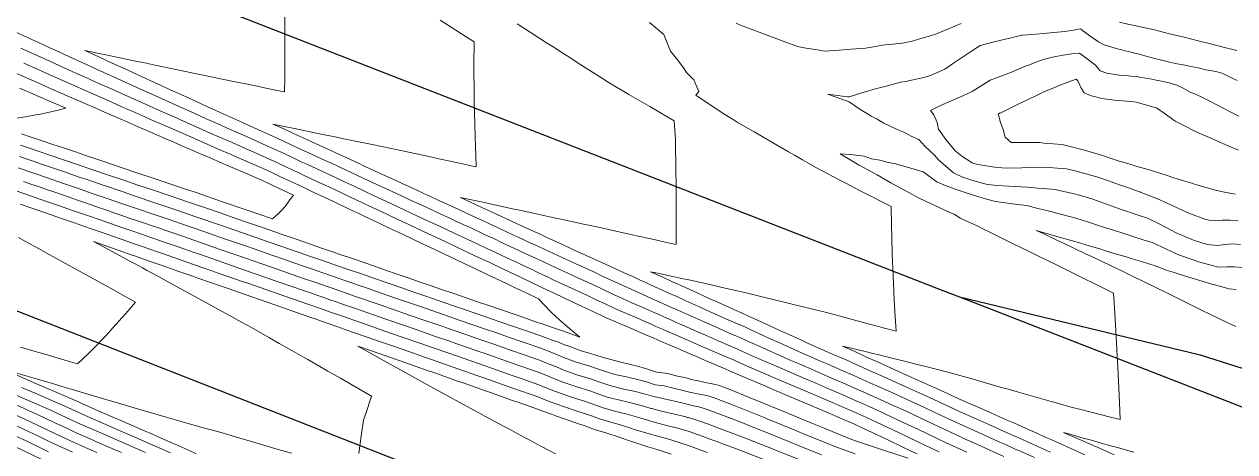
# Model space of a CAD drawing. Header units: inches. Extents: x 11351264 to 11356330, y 6702313 to 6706468.
# Drawn here: x 11354518 to 11355045, y 6705993 to 6706179 of the extents above; entities that cross this region are included whole.
import ezdxf

# ---------------------------------------------------------------- set-up
doc = ezdxf.new("R2010")
doc.units = ezdxf.units.IN
doc.header["$MEASUREMENT"] = 0
doc.layers.add('Shumate_Contours_clip1', color=7, linetype='Continuous', lineweight=0)
doc.layers.add('Shumate_Streets_clip1', color=7, linetype='Continuous')

msp = doc.modelspace()

# ---------------------------------------------------------------- linework, layer by layer
at = {"layer": 'Shumate_Contours_clip1'}
for points, elevation in [([(11354631.55, 6706186.88), (11354631.57, 6706175.53), (11354631.57, 6706165.92), (11354631.55, 6706162.92), (11354631.5, 6706155.55), (11354631.39, 6706149.42), (11354625.99, 6706150.53), (11354623.96, 6706150.95), (11354619.53, 6706151.87), (11354614.58, 6706152.89), (11354609.92, 6706153.85), (11354603.51, 6706155.18), (11354596.74, 6706156.58), (11354592.44, 6706157.47), (11354588.36, 6706158.32), (11354581.37, 6706159.77), (11354578.56, 6706160.36), (11354575.15, 6706161.07), (11354569.89, 6706162.17), (11354566.54, 6706162.87), (11354561.22, 6706163.99), (11354554.36, 6706165.42), (11354549.26, 6706166.5), (11354544.53, 6706167.49), (11354550.63, 6706164.67), (11354556.42, 6706161.98), (11354557.39, 6706161.55), (11354562.85, 6706159.03), (11354569.11, 6706156.14), (11354575.38, 6706153.26), (11354577.42, 6706152.34), (11354581.66, 6706150.38), (11354584.7, 6706149.02), (11354588.53, 6706147.26), (11354591.47, 6706145.93), (11354594.9, 6706144.35), (11354598.24, 6706142.84), (11354601.27, 6706141.45), (11354605.01, 6706139.75), (11354607.64, 6706138.55), (11354612.82, 6706136.25), (11354614.98, 6706135.26), (11354621.44, 6706132.32), (11354627.89, 6706129.38), (11354634.35, 6706126.44), (11354638.35, 6706124.57), (11354645.09, 6706121.47), (11354649.15, 6706119.6), (11354651.83, 6706118.37), (11354657.97, 6706115.53), (11354662.93, 6706113.22), (11354668.17, 6706110.77), (11354675.08, 6706107.57), (11354680.13, 6706105.24), (11354681.99, 6706104.37), (11354686.6, 6706102.24), (11354692.76, 6706099.37), (11354696.77, 6706097.52), (11354699.52, 6706096.24), (11354703.11, 6706094.58), (11354706.29, 6706093.1), (11354709.45, 6706091.64), (11354711.88, 6706090.5), (11354713.9, 6706089.56), (11354716.45, 6706088.37), (11354719.11, 6706087.13), (11354723.07, 6706085.28), (11354725.32, 6706084.24), (11354729.7, 6706082.19), (11354731.53, 6706081.34), (11354735.93, 6706079.28), (11354739.3, 6706077.69), (11354743.81, 6706075.57), (11354747.5, 6706073.84), (11354749.36, 6706072.99), (11354758.81, 6706068.62), (11354766.73, 6706064.97), (11354769.79, 6706063.56), (11354774.39, 6706061.41), (11354778.86, 6706059.31), (11354782.58, 6706057.7), (11354786.02, 6706056.2), (11354789.64, 6706054.59), (11354792.29, 6706053.39), (11354794.3, 6706052.5), (11354796.87, 6706051.36), (11354799.22, 6706050.31), (11354799.81, 6706050.05), (11354800.42, 6706049.79), (11354801.04, 6706049.52), (11354804.35, 6706048.06), (11354806.45, 6706047.14), (11354809.53, 6706045.78), (11354811.86, 6706044.76), (11354814.7, 6706043.51), (11354817.28, 6706042.38), (11354819.87, 6706041.24), (11354820.76, 6706040.85), (11354821.66, 6706040.46), (11354824.2, 6706039.38), (11354827.65, 6706037.92), (11354828.56, 6706037.53), (11354832.41, 6706035.79), (11354835.03, 6706034.59), (11354837.66, 6706033.41), (11354847.23, 6706029.29), (11354849.21, 6706028.43), (11354852.79, 6706026.87), (11354857.41, 6706024.89), (11354862.35, 6706022.76), (11354868.93, 6706019.91), (11354871.37, 6706018.86), (11354874.42, 6706017.54), (11354879.27, 6706015.43), (11354882.35, 6706014.04), (11354884.86, 6706012.92), (11354887.73, 6706011.64), (11354890.38, 6706010.43), (11354893.09, 6706009.2), (11354895.53, 6706008.09), (11354902.57, 6706004.75), (11354907.36, 6706002.5), (11354915.49, 6705998.65), (11354919.2, 6705996.92), (11354928.4, 6705992.57)], 1392), ([(11354699.14, 6706180.61), (11354706.03, 6706176.23), (11354712.12, 6706172.36), (11354713.94, 6706171.2), (11354713.81, 6706161.34), (11354713.84, 6706157.7), (11354713.9, 6706150.92), (11354714.03, 6706144.13), (11354714.1, 6706140.58), (11354714.4, 6706129.69), (11354714.65, 6706121.68), (11354714.83, 6706116.82), (11354711.98, 6706117.44), (11354710.94, 6706117.67), (11354704.21, 6706119.12), (11354698.56, 6706120.34), (11354696.14, 6706120.87), (11354691.63, 6706121.83), (11354688.07, 6706122.6), (11354680.01, 6706124.33), (11354674.48, 6706125.48), (11354668.85, 6706126.65), (11354661.43, 6706128.19), (11354657.3, 6706129.04), (11354654.01, 6706129.72), (11354645.95, 6706131.38), (11354636.44, 6706133.34), (11354630.59, 6706134.56), (11354626.28, 6706135.46), (11354631.35, 6706133.14), (11354637.48, 6706130.33), (11354637.98, 6706130.1), (11354643.61, 6706127.53), (11354649.94, 6706124.63), (11354656.26, 6706121.73), (11354658.19, 6706120.84), (11354662.58, 6706118.83), (11354664.17, 6706118.09), (11354665.85, 6706117.3), (11354669.94, 6706115.43), (11354672.75, 6706114.13), (11354676.42, 6706112.45), (11354679.65, 6706110.95), (11354682.89, 6706109.46), (11354686.55, 6706107.77), (11354689.37, 6706106.48), (11354692.1, 6706105.21), (11354694.6, 6706104.06), (11354698.87, 6706102.09), (11354700.95, 6706101.13), (11354707.31, 6706098.2), (11354713.66, 6706095.26), (11354717.37, 6706093.54), (11354724.65, 6706090.17), (11354730.87, 6706087.28), (11354734.74, 6706085.48), (11354737.1, 6706084.39), (11354741.72, 6706082.23), (11354746.58, 6706079.96), (11354756.04, 6706075.62), (11354757.88, 6706074.77), (11354766.28, 6706070.92), (11354769.18, 6706069.58), (11354776.52, 6706066.22), (11354782.57, 6706063.4), (11354787.33, 6706061.32), (11354791.5, 6706059.43), (11354794.55, 6706058.06), (11354797.92, 6706056.54), (11354803.64, 6706053.98), (11354808.88, 6706051.66), (11354814.12, 6706049.34), (11354820.29, 6706046.6), (11354824.7, 6706044.64), (11354828.15, 6706043.17), (11354830.29, 6706042.25), (11354833.02, 6706041.01), (11354835.75, 6706039.75), (11354839.58, 6706038.01), (11354842.75, 6706036.6), (11354845.5, 6706035.38), (11354851.84, 6706032.6), (11354855.4, 6706031.05), (11354858.44, 6706029.72), (11354865.02, 6706026.86), (11354869.58, 6706024.91), (11354871.58, 6706024.04), (11354874.43, 6706022.82), (11354879.28, 6706020.7), (11354884.87, 6706018.19), (11354890.95, 6706015.46), (11354896.31, 6706013.02), (11354901.7, 6706010.56), (11354914.54, 6706004.52), (11354925.45, 6705999.42), (11354927.45, 6705998.48), (11354933.01, 6705995.97), (11354939.7, 6705992.94), (11354944.5, 6705990.76)], 1390), ([(11354732.75, 6706178.99), (11354736.76, 6706176.37), (11354738.32, 6706175.38), (11354741.75, 6706173.2), (11354745.47, 6706170.83), (11354748.33, 6706169.01), (11354752.06, 6706166.64), (11354754.43, 6706165.13), (11354756.85, 6706163.56), (11354758.85, 6706162.26), (11354763.12, 6706159.52), (11354767.8, 6706156.56), (11354772.33, 6706153.73), (11354781.36, 6706148.37), (11354790.39, 6706143.05), (11354798.26, 6706138.49), (11354801.04, 6706136.87), (11354801.58, 6706128.66), (11354801.68, 6706123.2), (11354801.76, 6706120.11), (11354801.82, 6706114.67), (11354801.87, 6706109.76), (11354801.88, 6706103.65), (11354801.92, 6706096.38), (11354801.93, 6706090.47), (11354801.91, 6706083.02), (11354798.41, 6706083.81), (11354791.67, 6706085.32), (11354789.36, 6706085.82), (11354778.79, 6706088.14), (11354768.05, 6706090.5), (11354760.85, 6706092.07), (11354757.79, 6706092.74), (11354753.74, 6706093.63), (11354747.53, 6706094.98), (11354744.83, 6706095.56), (11354740.42, 6706096.51), (11354734.5, 6706097.78), (11354730.64, 6706098.61), (11354726.18, 6706099.56), (11354724.14, 6706100), (11354717.68, 6706101.38), (11354712.78, 6706102.42), (11354708.03, 6706103.42), (11354711.73, 6706101.72), (11354717.87, 6706098.89), (11354718.29, 6706098.7), (11354723.95, 6706096.09), (11354730.2, 6706093.21), (11354736.45, 6706090.33), (11354742.69, 6706087.45), (11354744.13, 6706086.77), (11354745.65, 6706086.06), (11354752.47, 6706082.96), (11354756.95, 6706080.9), (11354762.74, 6706078.26), (11354768.25, 6706075.74), (11354773, 6706073.57), (11354779.55, 6706070.57), (11354783.26, 6706068.88), (11354786.27, 6706067.48), (11354788.63, 6706066.44), (11354790.74, 6706065.48), (11354793.92, 6706064.04), (11354796.78, 6706062.74), (11354799.76, 6706061.39), (11354802.12, 6706060.32), (11354805.59, 6706058.77), (11354807.48, 6706057.91), (11354812.7, 6706055.58), (11354816.76, 6706053.77), (11354822.57, 6706051.15), (11354828.64, 6706048.43), (11354832.01, 6706046.97), (11354834.76, 6706045.7), (11354837.63, 6706044.37), (11354842.57, 6706042.15), (11354847.85, 6706039.79), (11354851.65, 6706038.05), (11354856.53, 6706035.86), (11354861.09, 6706033.87), (11354864.74, 6706032.29), (11354867.66, 6706031.03), (11354869.59, 6706030.19), (11354874.45, 6706028.1), (11354879.3, 6706025.97), (11354884.89, 6706023.46), (11354888.8, 6706021.7), (11354894.18, 6706019.28), (11354897.6, 6706017.73), (11354899.54, 6706016.85), (11354902.74, 6706015.39), (11354904.89, 6706014.41), (11354907.88, 6706013.04), (11354913.59, 6706010.36), (11354919.79, 6706007.49), (11354926.49, 6706004.36), (11354929.43, 6706003.05), (11354933.48, 6706001.22), (11354936.13, 6706000.04), (11354940.48, 6705998.08), (11354942.84, 6705997.03), (11354945.01, 6705996.06), (11354949.53, 6705994), (11354951.42, 6705993.16), (11354957.83, 6705990.25)], 1388), ([(11354790.29, 6706179.69), (11354796.58, 6706174.36), (11354799.45, 6706167.17), (11354802.61, 6706163.24), (11354805.11, 6706159.94), (11354806.41, 6706157.94), (11354809.56, 6706154.68), (11354811.79, 6706149.64), (11354810.45, 6706147.96), (11354814.52, 6706145.26), (11354817.79, 6706143.09), (11354822.43, 6706140.08), (11354825.29, 6706138.24), (11354827.1, 6706137.07), (11354828.94, 6706136.01), (11354835.82, 6706131.98), (11354844.61, 6706126.97), (11354850.81, 6706123.34), (11354853.41, 6706121.86), (11354856.96, 6706119.8), (11354858.88, 6706118.68), (11354863.71, 6706115.95), (11354866.26, 6706114.61), (11354872.61, 6706111.26), (11354875.75, 6706109.65), (11354881.65, 6706106.58), (11354888.9, 6706102.89), (11354890.8, 6706101.91), (11354895.42, 6706099.58), (11354895.58, 6706091.56), (11354895.76, 6706086.09), (11354895.99, 6706078.91), (11354896.25, 6706072.54), (11354896.5, 6706066.35), (11354896.86, 6706058.94), (11354897.1, 6706053.9), (11354897.6, 6706045.29), (11354891.97, 6706046.82), (11354890.01, 6706047.34), (11354883.92, 6706048.99), (11354879.09, 6706050.27), (11354875.9, 6706051.12), (11354867.9, 6706053.22), (11354862.04, 6706054.66), (11354856.06, 6706056.13), (11354852.92, 6706056.88), (11354848.86, 6706057.91), (11354840.55, 6706059.97), (11354831.82, 6706062.13), (11354829.83, 6706062.58), (11354826.58, 6706063.32), (11354823.2, 6706064.07), (11354816.54, 6706065.56), (11354814.57, 6706065.99), (11354808.07, 6706067.43), (11354803.57, 6706068.41), (11354801.03, 6706068.96), (11354799.08, 6706069.39), (11354794.58, 6706070.36), (11354790.77, 6706071.19), (11354795.75, 6706068.92), (11354800.63, 6706066.69), (11354805.96, 6706064.26), (11354811.3, 6706061.84), (11354813.2, 6706060.98), (11354816.58, 6706059.44), (11354819.02, 6706058.34), (11354821.91, 6706057.03), (11354824.84, 6706055.7), (11354827.24, 6706054.61), (11354830.66, 6706053.07), (11354832.57, 6706052.2), (11354833.73, 6706051.7), (11354835.66, 6706050.81), (11354842.43, 6706047.73), (11354847.68, 6706045.36), (11354852.94, 6706042.98), (11354855.55, 6706041.79), (11354858.55, 6706040.4), (11354862.68, 6706038.53), (11354867.65, 6706036.34), (11354870.3, 6706035.19), (11354874.46, 6706033.39), (11354876.9, 6706032.32), (11354879.31, 6706031.25), (11354881.28, 6706030.37), (11354886.65, 6706027.95), (11354892.03, 6706025.53), (11354897.4, 6706023.11), (11354903.79, 6706020.22), (11354908.94, 6706017.87), (11354914.08, 6706015.53), (11354925.54, 6706010.22), (11354932.78, 6706007), (11354939.26, 6706004.12), (11354945.97, 6706001.12), (11354952.68, 6705998.12), (11354958.37, 6705995.57), (11354964.81, 6705992.68)], 1386), ([(11354828.04, 6706179.33), (11354829.95, 6706178.48), (11354836.91, 6706175.84), (11354839.22, 6706175), (11354845.79, 6706172.51), (11354848.49, 6706171.52), (11354854.67, 6706169.19), (11354857.62, 6706168.68), (11354864.15, 6706167.53), (11354866.44, 6706167.18), (11354872.82, 6706167.62), (11354877.9, 6706167.96), (11354884.39, 6706168.4), (11354888.68, 6706169.26), (11354891.55, 6706169.79), (11354896.09, 6706170.27), (11354900.48, 6706170.65), (11354904.58, 6706171.57), (11354908.39, 6706172.65), (11354911.63, 6706173.54), (11354915.28, 6706174.66), (11354920.4, 6706176.91), (11354925.91, 6706179.21)], 1384), ([(11354994.89, 6706179.73), (11354999.11, 6706178.8), (11355000, 6706178.61), (11355001.37, 6706178.31), (11355008.03, 6706176.91), (11355010.13, 6706176.4), (11355012.36, 6706175.85), (11355016.1, 6706174.9), (11355019.8, 6706174.03), (11355023.02, 6706173.23), (11355029.69, 6706171.54), (11355034.53, 6706170.29), (11355039.94, 6706168.91), (11355044.73, 6706167.73), (11355045.94, 6706167.46)], 1384), ([(11354513.61, 6706175.83), (11354519.78, 6706173), (11354524.28, 6706170.9), (11354529.28, 6706168.65), (11354531.29, 6706167.71), (11354537.49, 6706164.86), (11354543.69, 6706162.02), (11354549.9, 6706159.18), (11354557, 6706155.99), (11354563.68, 6706152.95), (11354569.97, 6706150.09), (11354576.27, 6706147.22), (11354585.55, 6706143.09), (11354592.32, 6706140.03), (11354596.99, 6706137.91), (11354599.09, 6706136.97), (11354603.38, 6706135.03), (11354606.47, 6706133.67), (11354611.18, 6706131.58), (11354614.92, 6706129.95), (11354618.3, 6706128.41), (11354621.78, 6706126.84), (11354624.76, 6706125.48), (11354628.65, 6706123.72), (11354631.22, 6706122.55), (11354635.7, 6706120.45), (11354638.73, 6706119.03), (11354640.77, 6706118.09), (11354645.47, 6706115.91), (11354653.37, 6706112.25), (11354657.8, 6706110.18), (11354661.69, 6706108.35), (11354666.24, 6706106.22), (11354670.51, 6706104.21), (11354677.37, 6706101.02), (11354683.83, 6706098.01), (11354688.79, 6706095.69), (11354693.42, 6706093.53), (11354698.92, 6706090.97), (11354705.25, 6706088.02), (11354710.96, 6706085.33), (11354715.53, 6706083.19), (11354719.78, 6706081.2), (11354722.15, 6706080.09), (11354725.98, 6706078.3), (11354727.88, 6706077.4), (11354730.36, 6706076.23), (11354732.38, 6706075.27), (11354734.74, 6706074.16), (11354736.89, 6706073.15), (11354739.16, 6706072.07), (11354741.39, 6706071.02), (11354743.8, 6706069.88), (11354745.9, 6706068.89), (11354748.43, 6706067.69), (11354752.89, 6706065.63), (11354759.75, 6706062.45), (11354763.08, 6706060.91), (11354767.43, 6706058.86), (11354770.68, 6706057.32), (11354775.14, 6706055.22), (11354778.57, 6706053.74), (11354781.27, 6706052.58), (11354784.72, 6706051.09), (11354788.33, 6706049.49), (11354790.68, 6706048.46), (11354793.12, 6706047.38), (11354795.99, 6706046.12), (11354798.9, 6706044.87), (11354801.83, 6706043.6), (11354807.24, 6706041.24), (11354813.75, 6706038.4), (11354816.82, 6706037.07), (11354819.94, 6706035.73), (11354823.72, 6706034.15), (11354826.84, 6706032.79), (11354829.58, 6706031.57), (11354832.58, 6706030.22), (11354846.27, 6706024.33), (11354859.34, 6706018.79), (11354866.24, 6706015.82), (11354869.5, 6706014.41), (11354872.82, 6706012.97), (11354879.25, 6706010.16), (11354884.51, 6706007.81), (11354889.37, 6706005.62), (11354901.16, 6706000.01), (11354903.52, 6705998.89), (11354912.97, 6705994.42), (11354916.45, 6705992.76)], 1394), ([(11355047.58, 6706083), (11355043.88, 6706083.34), (11355040.67, 6706083.06), (11355037.52, 6706082.61), (11355033.11, 6706083.08), (11355027.1, 6706084.88), (11355019.56, 6706088.13), (11355017.4, 6706089.26), (11355012.47, 6706091.86), (11355006.77, 6706094.57), (11355004.8, 6706095.2), (11355000, 6706096.83), (11354998.35, 6706097.38), (11354996.01, 6706098.15), (11354989.64, 6706100.46), (11354983.23, 6706102.74), (11354976.51, 6706104.73), (11354973.86, 6706105.4), (11354967.5, 6706106.82), (11354965.34, 6706107.07), (11354959.38, 6706107.52), (11354954.86, 6706107.95), (11354946.76, 6706108.34), (11354941.58, 6706108.75), (11354937.41, 6706109.13), (11354933.45, 6706110.13), (11354930.15, 6706111.2), (11354926.55, 6706112.38), (11354922.58, 6706114.14), (11354916.09, 6706119.8), (11354914.34, 6706121.9), (11354910.2, 6706125.79), (11354907.49, 6706128.71), (11354904.19, 6706130.1), (11354901.02, 6706131.84), (11354898.1, 6706133.06), (11354892.37, 6706135.89), (11354889.34, 6706137.56), (11354886.84, 6706138.94), (11354881.47, 6706142.17), (11354877.27, 6706145.14), (11354876.12, 6706145.54), (11354867.84, 6706148.42), (11354876.49, 6706147.26), (11354877.27, 6706147.33), (11354882.27, 6706148.92), (11354885.72, 6706149.88), (11354888.04, 6706150.59), (11354893.87, 6706152.14), (11354899.74, 6706153.61), (11354902.46, 6706154.07), (11354905.63, 6706154.84), (11354908.41, 6706155.4), (11354911.24, 6706156.11), (11354913.17, 6706156.89), (11354915.21, 6706157.73), (11354918.84, 6706159.32), (11354922.68, 6706161.96), (11354926.54, 6706164.58), (11354930.48, 6706167.15), (11354934.28, 6706169.59), (11354940.26, 6706171.16), (11354943.34, 6706171.91), (11354947.8, 6706172.99), (11354952.33, 6706174.08), (11354952.78, 6706174.13), (11354958.52, 6706174.62), (11354961.86, 6706174.91), (11354966.35, 6706175.29), (11354971.03, 6706175.72), (11354974.81, 6706176.32), (11354977.76, 6706176.87), (11354977.96, 6706176.88), (11354978.24, 6706176.69), (11354978.85, 6706176.22), (11354983.04, 6706173.06), (11354985.74, 6706171.22), (11354988.19, 6706169.85), (11354993.03, 6706168.43), (11354997.38, 6706167.37), (11355000, 6706166.73), (11355000.35, 6706166.64), (11355003.98, 6706165.66), (11355005.96, 6706165.13), (11355008.07, 6706164.59), (11355011.86, 6706163.59), (11355013.83, 6706163.07), (11355016.67, 6706162.34), (11355019.23, 6706161.81), (11355019.97, 6706161.67), (11355022.54, 6706161.14), (11355025.88, 6706160.52), (11355029.18, 6706159.84), (11355032.42, 6706159.08), (11355036.88, 6706158.26), (11355038.98, 6706157.69), (11355039.89, 6706157.37), (11355043.58, 6706155.58), (11355046.14, 6706154.34)], 1386), ([(11354516.61, 6706168.44), (11354519.58, 6706167.12), (11354524.05, 6706165.1), (11354527.65, 6706163.49), (11354530.87, 6706162.02), (11354534.24, 6706160.5), (11354537.11, 6706159.19), (11354540.83, 6706157.51), (11354543.35, 6706156.36), (11354548.42, 6706154.11), (11354550.92, 6706152.99), (11354556.61, 6706150.46), (11354563.29, 6706147.45), (11354570.85, 6706144.05), (11354578.55, 6706140.64), (11354584.35, 6706138.08), (11354586.4, 6706137.17), (11354592.69, 6706134.36), (11354599.11, 6706131.5), (11354608.57, 6706127.35), (11354614.76, 6706124.64), (11354617, 6706123.68), (11354621.63, 6706121.59), (11354623.86, 6706120.58), (11354628.1, 6706118.66), (11354632.57, 6706116.56), (11354634.48, 6706115.65), (11354637.04, 6706114.45), (11354639.1, 6706113.48), (11354642.5, 6706111.9), (11354645.84, 6706110.34), (11354648.79, 6706108.98), (11354651.35, 6706107.77), (11354653.2, 6706106.9), (11354655.9, 6706105.62), (11354660.45, 6706103.48), (11354665, 6706101.34), (11354668.15, 6706099.85), (11354672.85, 6706097.64), (11354681.07, 6706093.79), (11354685.56, 6706091.68), (11354689.45, 6706089.85), (11354694.08, 6706087.67), (11354701.06, 6706084.4), (11354705.85, 6706082.14), (11354710.04, 6706080.16), (11354714.6, 6706078), (11354720.44, 6706075.26), (11354724.81, 6706073.19), (11354729.18, 6706071.11), (11354734.47, 6706068.6), (11354738.97, 6706066.47), (11354743.47, 6706064.33), (11354749.37, 6706061.53), (11354756.39, 6706058.27), (11354760.72, 6706056.22), (11354762.52, 6706055.35), (11354765.04, 6706054.16), (11354766.97, 6706053.24), (11354769.36, 6706052.1), (11354771.42, 6706051.12), (11354774.86, 6706049.65), (11354778.3, 6706048.18), (11354783.41, 6706045.99), (11354786.99, 6706044.42), (11354792.16, 6706042.2), (11354797.38, 6706039.97), (11354802.63, 6706037.72), (11354807.6, 6706035.56), (11354811.03, 6706034.09), (11354812.89, 6706033.29), (11354816.33, 6706031.82), (11354818.22, 6706031.02), (11354819.78, 6706030.36), (11354823.21, 6706028.89), (11354825.12, 6706028.07), (11354827.49, 6706027.03), (11354829.43, 6706026.2), (11354841.22, 6706021.16), (11354843.47, 6706020.2), (11354854.97, 6706015.3), (11354857.47, 6706014.24), (11354868.76, 6706009.46), (11354871.39, 6706008.34), (11354876.73, 6706006.01), (11354879.24, 6706004.91), (11354881.29, 6706003.99), (11354883.19, 6706003.14), (11354891.55, 6705999.15), (11354894.96, 6705997.53), (11354904.48, 6705992.99), (11354906.74, 6705991.92)], 1396), ([(11355046.55, 6706093.32), (11355042.96, 6706093.66), (11355039.72, 6706093.56), (11355036.59, 6706093.27), (11355034.48, 6706093.47), (11355032.51, 6706093.9), (11355025.3, 6706096.46), (11355018.36, 6706099.74), (11355015.92, 6706100.9), (11355011.38, 6706102.92), (11355005.06, 6706105.37), (11355004.36, 6706105.68), (11355004.18, 6706105.74), (11355003.57, 6706105.96), (11355000, 6706107.23), (11354997.16, 6706108.25), (11354994.95, 6706109.02), (11354990.06, 6706110.76), (11354985.5, 6706112.28), (11354982.89, 6706113.12), (11354975.54, 6706115.1), (11354971.88, 6706115.88), (11354962.04, 6706116.68), (11354956.35, 6706116.51), (11354952.41, 6706116.41), (11354945.82, 6706116.31), (11354941.53, 6706116.53), (11354933.27, 6706117.82), (11354932.06, 6706118.14), (11354930.77, 6706118.62), (11354926.26, 6706121.44), (11354923.38, 6706123.79), (11354919.36, 6706128.68), (11354916.03, 6706133.21), (11354915.46, 6706136.05), (11354914.04, 6706139.4), (11354912.64, 6706141.4), (11354915.56, 6706142.77), (11354919.52, 6706144.63), (11354923.35, 6706146.31), (11354926.96, 6706147.86), (11354930.78, 6706149.55), (11354934.73, 6706152.11), (11354938.54, 6706154.57), (11354943.16, 6706156.27), (11354947.94, 6706158.06), (11354953.58, 6706160.46), (11354955.7, 6706161.2), (11354960.41, 6706163.11), (11354962.86, 6706163.8), (11354965.74, 6706164.61), (11354970.19, 6706165.41), (11354974.08, 6706166.06), (11354977.43, 6706166.32), (11354980.77, 6706163.78), (11354984.37, 6706161.13), (11354986.48, 6706158.6), (11354989.39, 6706157.57), (11354994.78, 6706156.7), (11354998.87, 6706156.35), (11355000, 6706156.26), (11355002.14, 6706156.08), (11355004.53, 6706155.72), (11355008.2, 6706155.07), (11355010.86, 6706154.53), (11355013.23, 6706154.05), (11355016.48, 6706153.31), (11355019.9, 6706152.39), (11355022.82, 6706150.86), (11355026, 6706149.21), (11355027.93, 6706148.39), (11355030.97, 6706146.97), (11355034.52, 6706145.19), (11355039.98, 6706142.32), (11355043.39, 6706140.58), (11355046.82, 6706138.93)], 1388), ([(11354514.52, 6706157.58), (11354524.41, 6706153.23), (11354530.15, 6706150.68), (11354537.79, 6706147.34), (11354545.44, 6706144), (11354547.64, 6706143.04), (11354553.09, 6706140.66), (11354555.84, 6706139.47), (11354559.93, 6706137.65), (11354563.15, 6706136.26), (11354567.69, 6706134.28), (11354571.47, 6706132.65), (11354575.45, 6706130.91), (11354579.78, 6706129.05), (11354583.21, 6706127.55), (11354588.09, 6706125.45), (11354590.49, 6706124.39), (11354595.91, 6706122.05), (11354598.36, 6706120.99), (11354604.33, 6706118.42), (11354606.23, 6706117.6), (11354614.11, 6706114.21), (11354621.16, 6706111.18), (11354621.84, 6706110.88), (11354626.3, 6706108.76), (11354630.61, 6706106.72), (11354635.3, 6706104.5), (11354633.33, 6706101.88), (11354632.06, 6706100.18), (11354630.4, 6706098.11), (11354628.93, 6706096.69), (11354626.21, 6706094.13), (11354614.23, 6706098.26), (11354604.05, 6706101.77), (11354593.37, 6706105.45), (11354592.5, 6706105.75), (11354586.99, 6706107.59), (11354580.64, 6706109.73), (11354574.29, 6706111.86), (11354567.94, 6706113.99), (11354566.24, 6706114.57), (11354561.55, 6706116.15), (11354555.19, 6706118.29), (11354553.13, 6706118.98), (11354548.84, 6706120.43), (11354546.58, 6706121.19), (11354542.48, 6706122.57), (11354539.95, 6706123.43), (11354536.07, 6706124.74), (11354533.39, 6706125.64), (11354529.71, 6706126.88), (11354526.83, 6706127.86), (11354523.35, 6706129.03), (11354520.28, 6706130.07), (11354516.99, 6706131.18)], 1400), ([(11354517.95, 6706161.94), (11354523.86, 6706159.3), (11354526.03, 6706158.35), (11354530.49, 6706156.34), (11354532.63, 6706155.39), (11354536.76, 6706153.53), (11354539.82, 6706152.19), (11354544.37, 6706150.17), (11354548.02, 6706148.57), (11354551.98, 6706146.81), (11354556.23, 6706144.95), (11354559.04, 6706143.69), (11354562.91, 6706141.98), (11354565.4, 6706140.86), (11354570.61, 6706138.58), (11354573.13, 6706137.47), (11354578.93, 6706134.94), (11354580.86, 6706134.08), (11354587.25, 6706131.3), (11354594.81, 6706127.95), (11354602.23, 6706124.72), (11354608.46, 6706122.02), (11354610.66, 6706121.07), (11354619.08, 6706117.42), (11354624.97, 6706114.78), (11354629.44, 6706112.66), (11354633.91, 6706110.55), (11354639.47, 6706107.92), (11354644.21, 6706105.71), (11354648.62, 6706103.62), (11354653.02, 6706101.54), (11354659.2, 6706098.61), (11354661.1, 6706097.71), (11354663.75, 6706096.46), (11354665.79, 6706095.49), (11354668.3, 6706094.31), (11354670.49, 6706093.27), (11354672.85, 6706092.16), (11354675.19, 6706091.04), (11354678.32, 6706089.58), (11354680.86, 6706088.37), (11354682.8, 6706087.46), (11354687.29, 6706085.33), (11354691.77, 6706083.21), (11354694.74, 6706081.79), (11354696.87, 6706080.8), (11354701.29, 6706078.7), (11354705.72, 6706076.6), (11354710.14, 6706074.5), (11354713.68, 6706072.81), (11354714.91, 6706072.23), (11354719.27, 6706070.15), (11354723.64, 6706068.08), (11354728, 6706066), (11354732.06, 6706064.06), (11354736.56, 6706061.92), (11354741.96, 6706059.34), (11354744.38, 6706056.72), (11354747.51, 6706053.51), (11354751.23, 6706050.09), (11354754.57, 6706047.18), (11354756.48, 6706045.61), (11354760.02, 6706042.76), (11354753.22, 6706045.09), (11354748.03, 6706046.87), (11354742.69, 6706048.72), (11354741.87, 6706049), (11354736.78, 6706050.75), (11354731.31, 6706052.63), (11354725.84, 6706054.52), (11354720.37, 6706056.4), (11354715.83, 6706057.96), (11354710.48, 6706059.8), (11354705.12, 6706061.65), (11354699.76, 6706063.49), (11354695.73, 6706064.88), (11354690.48, 6706066.69), (11354685.23, 6706068.49), (11354679.98, 6706070.3), (11354675.82, 6706071.74), (11354672.19, 6706072.99), (11354666.78, 6706074.86), (11354664.78, 6706075.55), (11354661.38, 6706076.72), (11354659.26, 6706077.45), (11354655.97, 6706078.58), (11354652.82, 6706079.67), (11354650.57, 6706080.44), (11354647.52, 6706081.49), (11354645.16, 6706082.31), (11354642.23, 6706083.32), (11354639.76, 6706084.17), (11354636.93, 6706085.14), (11354630.4, 6706087.41), (11354625.15, 6706089.22), (11354619.26, 6706091.25), (11354614.47, 6706092.9), (11354608.12, 6706095.1), (11354603.78, 6706096.59), (11354596.98, 6706098.94), (11354593.1, 6706100.28), (11354588.72, 6706101.79), (11354586.65, 6706102.48), (11354580.3, 6706104.62), (11354573.95, 6706106.76), (11354567.6, 6706108.9), (11354562.38, 6706110.68), (11354554.78, 6706113.25), (11354548.42, 6706115.4), (11354542.07, 6706117.55), (11354536.02, 6706119.62), (11354529.22, 6706121.92), (11354522.86, 6706124.08), (11354520.79, 6706124.78), (11354516.5, 6706126.23)], 1398), ([(11355045.22, 6706104.86), (11355042.91, 6706105.29), (11355040.55, 6706105.83), (11355037.31, 6706106.49), (11355035.15, 6706107.07), (11355028.57, 6706108.92), (11355022.91, 6706110.7), (11355018.55, 6706112.05), (11355015.68, 6706113.02), (11355008.44, 6706115.32), (11355001.59, 6706117.31), (11355000, 6706117.78), (11354994.75, 6706119.32), (11354992.14, 6706120.19), (11354986.98, 6706121.89), (11354979.71, 6706124.04), (11354974.03, 6706125.48), (11354969.88, 6706126.47), (11354962.03, 6706127.13), (11354960.02, 6706127.39), (11354955.34, 6706127.39), (11354950.33, 6706127.4), (11354947.72, 6706127.43), (11354945.08, 6706129.79), (11354944.22, 6706133.08), (11354943.02, 6706136.18), (11354942.32, 6706138.93), (11354942.01, 6706139.81), (11354942.45, 6706140.01), (11354942.64, 6706140.12), (11354942.87, 6706140.22), (11354948.98, 6706143.21), (11354950.82, 6706144.08), (11354955.44, 6706146.34), (11354958.77, 6706147.91), (11354961.96, 6706149.41), (11354966.63, 6706151.41), (11354968.64, 6706152.26), (11354972.42, 6706153.7), (11354975.99, 6706155.01), (11354976.73, 6706154.28), (11354978.1, 6706151.41), (11354979.53, 6706148.97), (11354982.59, 6706147.79), (11354984.55, 6706147.25), (11354987.04, 6706146.6), (11354992.7, 6706145.84), (11354997.92, 6706145.35), (11355000, 6706145.18), (11355002.1, 6706145), (11355010.79, 6706142.46), (11355013.28, 6706140.95), (11355015.98, 6706139), (11355019.11, 6706136.67), (11355024, 6706134.29), (11355026.87, 6706132.84), (11355029.5, 6706131.49), (11355035.61, 6706128.81), (11355042.44, 6706125.85), (11355046.68, 6706124.02)], 1390), ([(11354516.05, 6706151.06), (11354522.8, 6706148.13), (11354523.5, 6706147.82), (11354530.84, 6706144.64), (11354536.18, 6706142.33), (11354533.42, 6706141.6), (11354529.13, 6706140.54), (11354525, 6706139.75), (11354522.32, 6706139.25), (11354518.66, 6706138.61), (11354512.92, 6706137.65)], 1402), ([(11354902.86, 6705989.96), (11354892.2, 6705993.52), (11354889.09, 6705994.55), (11354879.49, 6705997.76), (11354875.83, 6705999.1), (11354866.34, 6706003.04), (11354861.91, 6706004.84), (11354852.54, 6706008.72), (11354847.98, 6706010.58), (11354838.74, 6706014.4), (11354834.05, 6706016.31), (11354824.95, 6706020.08), (11354822.91, 6706020.85), (11354820.83, 6706021.63), (11354818.36, 6706022.19), (11354814.5, 6706022.99), (11354812.19, 6706023.56), (11354808.42, 6706024.31), (11354806.23, 6706024.92), (11354802.53, 6706025.74), (11354799.29, 6706026.63), (11354797.15, 6706027.07), (11354793.34, 6706027.52), (11354789.49, 6706028.73), (11354785.7, 6706029.86), (11354782.02, 6706030.75), (11354777.21, 6706031.99), (11354773.45, 6706032.97), (11354769.7, 6706033.98), (11354764.2, 6706035.69), (11354761, 6706036.61), (11354758.59, 6706037.43), (11354755.63, 6706038.59), (11354753.26, 6706039.4), (11354750.28, 6706040.61), (11354747.92, 6706041.42), (11354744.89, 6706042.58), (11354742.59, 6706043.37), (11354735.41, 6706045.87), (11354733.29, 6706046.6), (11354729.83, 6706047.79), (11354727.82, 6706048.49), (11354724.25, 6706049.72), (11354722.35, 6706050.37), (11354716.89, 6706052.26), (11354709.82, 6706054.69), (11354704.47, 6706056.53), (11354699.11, 6706058.38), (11354692.55, 6706060.64), (11354687.29, 6706062.45), (11354682.04, 6706064.26), (11354671.04, 6706068.08), (11354664.91, 6706070.19), (11354659.51, 6706072.05), (11354654.1, 6706073.92), (11354648.44, 6706075.87), (11354643.14, 6706077.7), (11354637.85, 6706079.53), (11354624.27, 6706084.24), (11354613.14, 6706088.09), (11354603.52, 6706091.41), (11354592.84, 6706095.1), (11354584.94, 6706097.82), (11354578.4, 6706100.04), (11354573.61, 6706101.65), (11354567.26, 6706103.8), (11354565.26, 6706104.49), (11354560.77, 6706106.02), (11354558.53, 6706106.79), (11354554.36, 6706108.21), (11354551.99, 6706109.02), (11354548.01, 6706110.37), (11354545.45, 6706111.24), (11354541.65, 6706112.53), (11354538.83, 6706113.5), (11354535.15, 6706114.75), (11354532.1, 6706115.81), (11354528.73, 6706116.95), (11354525.56, 6706118.03), (11354522.37, 6706119.12), (11354519.01, 6706120.26), (11354516.01, 6706121.28)], 1396), ([(11355048.74, 6706072.95), (11355044.78, 6706073.37), (11355041.55, 6706073.23), (11355037.94, 6706073.18), (11355029.8, 6706075.37), (11355021.06, 6706078.32), (11355015.29, 6706081.04), (11355009.09, 6706083.84), (11355005.68, 6706084.91), (11355000.71, 6706086.53), (11355000, 6706086.75), (11354996.78, 6706087.75), (11354992.32, 6706089.21), (11354987.88, 6706090.59), (11354984.04, 6706091.94), (11354981.39, 6706092.79), (11354975.92, 6706094.51), (11354967.62, 6706096.66), (11354964.46, 6706097.51), (11354959.34, 6706098.74), (11354954.6, 6706100.01), (11354950.52, 6706100.46), (11354940.95, 6706101.69), (11354936.98, 6706102.71), (11354933.23, 6706103.9), (11354928.55, 6706105.39), (11354923.83, 6706106.96), (11354919.49, 6706108.52), (11354915.43, 6706110.23), (11354909.38, 6706114.62), (11354903.08, 6706116.49), (11354896.79, 6706118.22), (11354894.18, 6706118.7), (11354890.53, 6706119.77), (11354886.94, 6706120.33), (11354883.76, 6706121.42), (11354877.86, 6706122.16), (11354873.27, 6706122.48), (11354876.92, 6706120.29), (11354881.57, 6706117.54), (11354887.54, 6706114.31), (11354889.35, 6706113.28), (11354895.38, 6706109.91), (11354900.98, 6706106.8), (11354903.11, 6706105.65), (11354906.82, 6706103.6), (11354910.79, 6706101.69), (11354914.84, 6706099.86), (11354916.74, 6706099.01), (11354918.89, 6706098.03), (11354922.08, 6706096.55), (11354922.9, 6706096.17), (11354924.46, 6706095.18), (11354925.49, 6706094.55), (11354929.06, 6706092.88), (11354930.98, 6706092.01), (11354932.86, 6706091.13), (11354935.96, 6706089.61), (11354937.82, 6706088.68), (11354939.92, 6706087.6), (11354942.8, 6706086.14), (11354945.67, 6706084.7), (11354948.37, 6706083.4), (11354955.26, 6706080.07), (11354959.09, 6706078.2), (11354964.72, 6706075.44), (11354966.85, 6706074.39), (11354974.13, 6706070.81), (11354979.94, 6706067.93), (11354983.51, 6706066.17), (11354992.23, 6706061.83), (11354992.29, 6706061.15), (11354992.36, 6706060.14), (11354993.1, 6706048.02), (11354993.72, 6706037.45), (11354993.88, 6706034.23), (11354994.1, 6706029.59), (11354994.56, 6706020.49), (11354994.83, 6706014.21), (11354995.12, 6706006.8), (11354990.9, 6706007.88), (11354983.07, 6706009.89), (11354977.47, 6706011.35), (11354973.88, 6706012.28), (11354967.83, 6706013.95), (11354965.18, 6706014.69), (11354959.08, 6706016.41), (11354957.08, 6706016.97), (11354950.98, 6706018.69), (11354946.35, 6706020), (11354942.87, 6706020.97), (11354936.61, 6706022.77), (11354930.18, 6706024.63), (11354922.72, 6706026.72), (11354920.18, 6706027.42), (11354915.11, 6706028.81), (11354910.51, 6706029.95), (11354906.86, 6706030.85), (11354901.34, 6706032.22), (11354895.82, 6706033.58), (11354890.3, 6706034.93), (11354887.53, 6706035.6), (11354884.78, 6706036.27), (11354880.58, 6706037.29), (11354878.69, 6706037.77), (11354874.32, 6706038.79), (11354878.67, 6706036.82), (11354879.33, 6706036.53), (11354884.51, 6706034.2), (11354889.88, 6706031.78), (11354895.25, 6706029.35), (11354900.62, 6706026.93), (11354904.82, 6706025.04), (11354909.99, 6706022.7), (11354915.16, 6706020.37), (11354920.32, 6706018.03), (11354924.59, 6706016.05), (11354928.92, 6706014.14), (11354931.58, 6706012.96), (11354935.65, 6706011.17), (11354938.56, 6706009.87), (11354942.38, 6706008.19), (11354945.55, 6706006.78), (11354949.11, 6706005.21), (11354952.42, 6706003.75), (11354955.83, 6706002.23), (11354958.9, 6706000.87), (11354962.55, 6705999.24), (11354965.37, 6705997.99), (11354969.27, 6705996.25), (11354971.84, 6705995.11), (11354979.76, 6705991.44)], 1384), ([(11354879.88, 6705991.85), (11354870.53, 6705995.28), (11354867.76, 6705996.42), (11354856.56, 6706000.98), (11354853.98, 6706002.05), (11354842.58, 6706006.69), (11354840.19, 6706007.68), (11354828.6, 6706012.39), (11354826.41, 6706013.29), (11354821.45, 6706015.18), (11354818.5, 6706016.27), (11354816.32, 6706017.01), (11354814.32, 6706017.4), (11354811.93, 6706017.88), (11354807.76, 6706018.73), (11354803.75, 6706019.73), (11354800.04, 6706020.59), (11354796.7, 6706021.47), (11354792.69, 6706022.01), (11354788.97, 6706023.23), (11354785.07, 6706024.31), (11354780.29, 6706025.42), (11354775.26, 6706026.44), (11354771.56, 6706027.59), (11354768.13, 6706028.71), (11354764.38, 6706030.02), (11354757.92, 6706031.93), (11354752.62, 6706034.03), (11354747.82, 6706035.97), (11354742.49, 6706038.01), (11354728.95, 6706042.74), (11354723.38, 6706044.67), (11354718.86, 6706046.23), (11354713.4, 6706048.12), (11354707.93, 6706050), (11354703.81, 6706051.42), (11354698.46, 6706053.26), (11354693.1, 6706055.11), (11354689.36, 6706056.41), (11354684.11, 6706058.22), (11354679.77, 6706059.72), (11354671.4, 6706062.62), (11354666.25, 6706064.41), (11354663.04, 6706065.52), (11354660.74, 6706066.32), (11354657.63, 6706067.39), (11354655.22, 6706068.22), (11354652.23, 6706069.26), (11354649.36, 6706070.25), (11354646.83, 6706071.12), (11354644.06, 6706072.08), (11354641.43, 6706072.99), (11354638.77, 6706073.91), (11354631.82, 6706076.32), (11354625.93, 6706078.37), (11354618.15, 6706081.07), (11354613.94, 6706082.53), (11354607.02, 6706084.92), (11354603.25, 6706086.23), (11354595.9, 6706088.78), (11354592.57, 6706089.92), (11354586.08, 6706092.16), (11354581.16, 6706093.86), (11354574.62, 6706096.08), (11354566.92, 6706098.7), (11354560.43, 6706100.93), (11354554.68, 6706102.91), (11354548.15, 6706105.14), (11354541.24, 6706107.5), (11354534.74, 6706109.74), (11354528.17, 6706112), (11354521.88, 6706114.15), (11354515.52, 6706116.33)], 1394), ([(11354865.21, 6705991.44), (11354855.41, 6705995.43), (11354851.18, 6705997.11), (11354841.64, 6706000.99), (11354837.15, 6706002.77), (11354827.87, 6706006.54), (11354825.88, 6706007.28), (11354822.04, 6706008.74), (11354819.99, 6706009.5), (11354816.21, 6706010.89), (11354814.08, 6706011.65), (11354811.77, 6706012.37), (11354809.4, 6706012.86), (11354807.13, 6706013.36), (11354804.93, 6706013.92), (11354801.22, 6706014.77), (11354797.95, 6706015.5), (11354794.19, 6706016.49), (11354792.09, 6706016.85), (11354788.01, 6706018.08), (11354783.5, 6706019.19), (11354779.07, 6706020.05), (11354773.52, 6706021.49), (11354768.3, 6706023.25), (11354764.54, 6706024.6), (11354761.17, 6706025.62), (11354758.7, 6706026.34), (11354755.05, 6706027.56), (11354753.05, 6706028.35), (11354749.79, 6706029.71), (11354747.72, 6706030.55), (11354744.51, 6706031.85), (11354742.39, 6706032.66), (11354734.92, 6706035.27), (11354730.65, 6706036.76), (11354722.5, 6706039.61), (11354716.93, 6706041.54), (11354709.91, 6706043.97), (11354704.44, 6706045.86), (11354697.8, 6706048.15), (11354692.45, 6706050), (11354686.17, 6706052.17), (11354673.46, 6706056.58), (11354661.47, 6706060.75), (11354655.96, 6706062.66), (11354650.36, 6706064.59), (11354644.98, 6706066.45), (11354639.69, 6706068.29), (11354625.7, 6706073.15), (11354614, 6706077.22), (11354612.03, 6706077.9), (11354602.99, 6706081.04), (11354600.91, 6706081.76), (11354592.31, 6706084.74), (11354584.09, 6706087.59), (11354579.32, 6706089.23), (11354577.38, 6706089.91), (11354572.93, 6706091.42), (11354570.86, 6706092.14), (11354566.58, 6706093.59), (11354564.27, 6706094.4), (11354560.09, 6706095.83), (11354557.55, 6706096.72), (11354553.59, 6706098.08), (11354550.83, 6706099.03), (11354547.18, 6706100.28), (11354544.31, 6706101.27), (11354540.83, 6706102.46), (11354537.7, 6706103.55), (11354534.32, 6706104.71), (11354530.98, 6706105.87), (11354527.82, 6706106.96), (11354524.26, 6706108.2), (11354521.39, 6706109.18), (11354517.74, 6706110.44)], 1392), ([(11354856.83, 6705988.85), (11354845.8, 6705993.22), (11354843.07, 6705994.33), (11354831.69, 6705998.84), (11354829.32, 6705999.8), (11354823.49, 6706001.97), (11354818.52, 6706003.81), (11354815.58, 6706004.94), (11354812.63, 6706006.03), (11354809.64, 6706006.99), (11354807.23, 6706007.71), (11354806.85, 6706007.8), (11354806.49, 6706007.88), (11354806.14, 6706007.97), (11354802.41, 6706008.91), (11354798.7, 6706009.77), (11354794.99, 6706010.66), (11354791.69, 6706011.54), (11354791.47, 6706011.58), (11354791.03, 6706011.71), (11354786.7, 6706012.93), (11354781.55, 6706014.19), (11354776.77, 6706015.38), (11354771.81, 6706016.6), (11354768.17, 6706017.92), (11354764.71, 6706019.18), (11354758.26, 6706021.19), (11354752.2, 6706023.23), (11354746.96, 6706025.41), (11354742.28, 6706027.3), (11354730.55, 6706031.41), (11354728.46, 6706032.14), (11354718.81, 6706035.52), (11354716.06, 6706036.49), (11354711.88, 6706037.94), (11354706.42, 6706039.83), (11354702.51, 6706041.19), (11354697.15, 6706043.04), (11354693.49, 6706044.3), (11354688.24, 6706046.12), (11354683.71, 6706047.7), (11354675.53, 6706050.54), (11354670.2, 6706052.39), (11354662.82, 6706054.96), (11354656.69, 6706057.09), (11354653.89, 6706058.06), (11354651.18, 6706059), (11354648.49, 6706059.93), (11354645.9, 6706060.83), (11354643.09, 6706061.8), (11354640.61, 6706062.66), (11354633.23, 6706065.23), (11354627.76, 6706067.13), (11354619.57, 6706069.99), (11354614.92, 6706071.6), (11354605.92, 6706074.74), (11354602.72, 6706075.85), (11354594.8, 6706078.6), (11354592.04, 6706079.56), (11354585.55, 6706081.81), (11354580.31, 6706083.63), (11354573.61, 6706085.96), (11354566.24, 6706088.48), (11354559.75, 6706090.73), (11354553.7, 6706092.83), (11354546.99, 6706095.16), (11354540.41, 6706097.43), (11354538.31, 6706098.16), (11354533.91, 6706099.68), (11354527.41, 6706101.94), (11354520.35, 6706104.4), (11354514.54, 6706106.4)], 1390), ([(11354840.37, 6705989.31), (11354830.76, 6705993.11), (11354828.87, 6705993.79), (11354824.94, 6705995.25), (11354822.96, 6705995.97), (11354819.13, 6705997.38), (11354817.05, 6705998.13), (11354813.29, 6705999.58), (11354811.17, 6706000.36), (11354807.5, 6706001.61), (11354802.68, 6706003.06), (11354798.33, 6706004.16), (11354794.57, 6706005.08), (11354790.83, 6706006.09), (11354785.06, 6706007.85), (11354780.02, 6706009.26), (11354775.62, 6706010.41), (11354770.16, 6706011.9), (11354764.88, 6706013.83), (11354761.54, 6706014.92), (11354759.03, 6706015.69), (11354755.46, 6706016.93), (11354753.18, 6706017.69), (11354749.42, 6706019), (11354747.51, 6706019.8), (11354744.15, 6706021.14), (11354742.18, 6706021.93), (11354734.41, 6706024.66), (11354730.45, 6706026.05), (11354722.02, 6706029.02), (11354718.71, 6706030.17), (11354709.63, 6706033.37), (11354702.94, 6706035.69), (11354696.5, 6706037.92), (11354690.3, 6706040.07), (11354677.59, 6706044.49), (11354665.42, 6706048.73), (11354656.15, 6706051.95), (11354651.92, 6706053.43), (11354646.62, 6706055.27), (11354641.53, 6706057.04), (11354628.68, 6706061.51), (11354615.84, 6706065.99), (11354613.45, 6706066.82), (11354602.99, 6706070.47), (11354599.81, 6706071.58), (11354591.78, 6706074.37), (11354585.28, 6706076.63), (11354583.23, 6706077.35), (11354578.79, 6706078.89), (11354576.53, 6706079.68), (11354572.3, 6706081.15), (11354569.84, 6706082.01), (11354565.9, 6706083.36), (11354563.26, 6706084.29), (11354559.41, 6706085.62), (11354556.55, 6706086.62), (11354552.91, 6706087.89), (11354549.86, 6706088.96), (11354546.42, 6706090.15), (11354543.16, 6706091.29), (11354539.99, 6706092.38), (11354536.55, 6706093.59), (11354533.5, 6706094.65), (11354529.85, 6706095.93), (11354527, 6706096.92), (11354523.14, 6706098.27), (11354520.5, 6706099.19), (11354516.44, 6706100.61)], 1388), ([(11355045.67, 6706063.46), (11355042.6, 6706063.67), (11355034.59, 6706065.87), (11355026.45, 6706068.36), (11355024.02, 6706069.1), (11355018.23, 6706070.98), (11355015.16, 6706071.92), (11355011.34, 6706073.5), (11355006.82, 6706074.85), (11355002.98, 6706076.05), (11355000, 6706076.93), (11354997.8, 6706077.58), (11354994.63, 6706078.57), (11354988.77, 6706080.3), (11354986.28, 6706081.07), (11354979.71, 6706083), (11354978, 6706083.55), (11354969.65, 6706085.96), (11354961.62, 6706088.3), (11354958.62, 6706089.18), (11354961.38, 6706087.89), (11354967.95, 6706084.8), (11354969.99, 6706083.84), (11354974.99, 6706081.49), (11354980.42, 6706078.86), (11354983.68, 6706077.32), (11354991.2, 6706073.73), (11354996.41, 6706071.23), (11354998.69, 6706070.13), (11355000, 6706069.51), (11355006.18, 6706066.54), (11355010.17, 6706064.57), (11355016.38, 6706061.51), (11355024.83, 6706057.3), (11355030.62, 6706054.49), (11355034.28, 6706052.71), (11355042.39, 6706048.78), (11355045.53, 6706047.37)], 1382), ([(11354515.58, 6706086.04), (11354518.92, 6706084.24), (11354524.39, 6706081.24), (11354527.65, 6706079.45), (11354536.1, 6706074.8), (11354545.04, 6706069.88), (11354548.52, 6706067.94), (11354551.96, 6706066.06), (11354554.34, 6706064.76), (11354561, 6706061.03), (11354566.53, 6706057.93), (11354562.27, 6706052.94), (11354560.61, 6706051.08), (11354556.88, 6706046.93), (11354553.48, 6706043.07), (11354548.06, 6706037.63), (11354545.91, 6706035.47), (11354541.32, 6706031.07), (11354537.27, 6706032.26), (11354530.02, 6706034.4), (11354527.07, 6706035.27), (11354521.92, 6706036.79), (11354516.42, 6706038.39)], 1388), ([(11354815.59, 6705992.44), (11354812.65, 6705993.57), (11354808.93, 6705994.96), (11354803.17, 6705996.81), (11354798.12, 6705998.39), (11354794.36, 6705999.41), (11354790.18, 6706000.55), (11354784.26, 6706002.43), (11354781.71, 6706003.26), (11354778.08, 6706004.44), (11354773.4, 6706005.76), (11354768.51, 6706007.2), (11354765.04, 6706008.47), (11354759.19, 6706010.39), (11354753.34, 6706012.41), (11354746.63, 6706014.76), (11354742.08, 6706016.57), (11354730.35, 6706020.69), (11354727.96, 6706021.54), (11354718.61, 6706024.82), (11354715.58, 6706025.89), (11354706.87, 6706028.95), (11354703.2, 6706030.25), (11354699.45, 6706031.55), (11354695.84, 6706032.81), (11354692.37, 6706034.01), (11354687.63, 6706035.67), (11354679.66, 6706038.44), (11354674.13, 6706040.37), (11354666.94, 6706042.87), (11354660.64, 6706045.07), (11354654.23, 6706047.3), (11354647.15, 6706049.77), (11354644.75, 6706050.6), (11354642.45, 6706051.4), (11354634.63, 6706054.14), (11354629.6, 6706055.89), (11354620.98, 6706058.9), (11354616.76, 6706060.37), (11354607.34, 6706063.66), (11354603.91, 6706064.85), (11354593.7, 6706068.42), (11354591.51, 6706069.18), (11354585.02, 6706071.45), (11354578.53, 6706073.71), (11354572.04, 6706075.98), (11354566.07, 6706078.07), (11354565.56, 6706078.24), (11354559.07, 6706080.51), (11354552.7, 6706082.74), (11354548.24, 6706084.3), (11354552.92, 6706081.79), (11354557.93, 6706079.11), (11354559.94, 6706078.02), (11354563.74, 6706075.98), (11354566.43, 6706074.54), (11354569.54, 6706072.86), (11354571.36, 6706071.88), (11354576.28, 6706069.22), (11354581.19, 6706066.55), (11354589.5, 6706061.97), (11354592.38, 6706060.38), (11354598.48, 6706057.05), (11354605.63, 6706053.11), (11354607.77, 6706051.94), (11354612.72, 6706049.21), (11354617.03, 6706046.83), (11354624.81, 6706042.45), (11354629.13, 6706039.99), (11354632.55, 6706038.06), (11354639.74, 6706033.97), (11354641.61, 6706032.9), (11354650.34, 6706027.92), (11354655.72, 6706024.84), (11354660.94, 6706021.85), (11354669.32, 6706017.05), (11354666.62, 6706009.04), (11354665.85, 6706006.54), (11354664.88, 6706000.68), (11354664.16, 6705995.41), (11354663.73, 6705992.11)], 1386), ([(11354799.75, 6705991.73), (11354793.58, 6705993.76), (11354789.52, 6705994.96), (11354783.85, 6705996.85), (11354780.34, 6705998.03), (11354777.53, 6705998.97), (11354771.25, 6706001.11), (11354766.83, 6706002.41), (11354765.21, 6706003), (11354761.87, 6706004.18), (11354759.36, 6706005), (11354755.83, 6706006.25), (11354753.51, 6706007.05), (11354749.82, 6706008.35), (11354747.65, 6706009.11), (11354743.81, 6706010.47), (11354741.98, 6706011.2), (11354733.89, 6706014.05), (11354730.24, 6706015.33), (11354721.52, 6706018.41), (11354718.51, 6706019.47), (11354709.15, 6706022.77), (11354706.77, 6706023.61), (11354696.78, 6706027.14), (11354695.97, 6706027.42), (11354695.19, 6706027.69), (11354694.44, 6706027.95), (11354681.72, 6706032.38), (11354669.35, 6706036.7), (11354663.35, 6706038.79), (11354668.58, 6706035.89), (11354671.92, 6706034.02), (11354680.32, 6706029.35), (11354692.07, 6706022.81), (11354699.76, 6706018.63), (11354701.69, 6706017.59), (11354709.02, 6706013.57), (11354715.71, 6706009.93), (11354718.85, 6706008.21), (11354726.38, 6706004.13), (11354728.7, 6706002.87), (11354735.82, 6705999.09), (11354738.27, 6705997.8), (11354742.95, 6705995.31), (11354747.21, 6705993.08), (11354749.35, 6705991.93)], 1384), ([(11354513.6, 6706026.68), (11354523.49, 6706022.39), (11354532.27, 6706018.58), (11354541.7, 6706014.48), (11354543.23, 6706013.77), (11354551.62, 6706010.12), (11354561.17, 6706005.96), (11354570.72, 6706001.8), (11354572.86, 6706000.87), (11354580.27, 6705997.64), (11354582.71, 6705996.57), (11354584.16, 6705995.95), (11354589.31, 6705993.59), (11354592.92, 6705991.95)], 1386), ([(11354634.42, 6705992.15), (11354628.62, 6705993.82), (11354618.43, 6705996.85), (11354610.44, 6705999.21), (11354608.21, 6705999.85), (11354602.31, 6706001.58), (11354598.32, 6706002.68), (11354595.09, 6706003.59), (11354588.88, 6706005.27), (11354583.9, 6706006.71), (11354579.9, 6706007.86), (11354571.96, 6706010.16), (11354568.48, 6706011.19), (11354563.48, 6706012.69), (11354557.63, 6706014.42), (11354555.02, 6706015.19), (11354546.76, 6706017.64), (11354538.48, 6706020.09), (11354536.41, 6706020.7), (11354529.94, 6706022.61), (11354525.33, 6706023.97), (11354521.4, 6706025.13), (11354514.26, 6706027.24)], 1386), ([(11354516.98, 6706020.82), (11354522.84, 6706018.28), (11354526.43, 6706016.72), (11354532.72, 6706013.94), (11354535.8, 6706012.6), (11354542.39, 6706009.55), (11354546.95, 6706007.57), (11354552.27, 6706005.25), (11354556.49, 6706003.41), (11354562.14, 6706000.94), (11354566.03, 6705999.25), (11354572.02, 6705996.63), (11354575.57, 6705995.08), (11354581.83, 6705992.33)], 1388), ([(11354512.29, 6706018.48), (11354520.62, 6706014.87), (11354529.95, 6706010.73), (11354531.99, 6706009.76), (11354538.58, 6706006.71), (11354541.56, 6706005.33), (11354551.81, 6706000.86), (11354561.34, 6705996.69), (11354570.87, 6705992.52)], 1390), ([(11354510.98, 6706010.34), (11354518.37, 6706007.04), (11354520.77, 6706005.89), (11354529.02, 6706001.94), (11354539.88, 6705996.85), (11354542.42, 6705995.74), (11354549.76, 6705992.52)], 1394), ([(11354514.86, 6706013.04), (11354521.52, 6706010.06), (11354524.17, 6706008.89), (11354531.15, 6706005.54), (11354536.6, 6706003.02), (11354540.72, 6706001.09), (11354547.11, 6705998.3), (11354550.59, 6705996.77), (11354556.64, 6705994.13), (11354560.47, 6705992.44)], 1392), ([(11354512.55, 6706005.19), (11354519.94, 6706001.65), (11354524.88, 6705999.28), (11354529.48, 6705997.06), (11354539.05, 6705992.6)], 1396), ([(11354509.55, 6706001.96), (11354519.21, 6705997.37), (11354528.64, 6705992.8)], 1398), ([(11355001.19, 6705992.63), (11355000, 6705992.96), (11354994.03, 6705994.62), (11354991.17, 6705995.43), (11354986.87, 6705996.62), (11354982.11, 6705997.97), (11354979.03, 6705998.8), (11354972.84, 6706000.58), (11354970.53, 6706001.24), (11354972.45, 6706000.4), (11354978.88, 6705997.56), (11354979.45, 6705997.29), (11354985.83, 6705994.47), (11354992.52, 6705991.51)], 1382), ([(11354513.17, 6705995.55), (11354518.25, 6705993.11), (11354525.46, 6705989.64)], 1400)]:
    msp.add_lwpolyline(points, dxfattribs=dict(at, elevation=elevation))
at = {"layer": 'Shumate_Streets_clip1', "color": 1}
for points in [[(11354098.27, 6706383.52), (11354436, 6706251), (11354918, 6706063), (11354925.19, 6706060.2)], [(11354040.62, 6706244.92), (11354500, 6706060), (11355633, 6705615.5)], [(11354925.19, 6706060.2), (11355374, 6705885.5), (11355929, 6705666)]]:
    msp.add_lwpolyline(points, dxfattribs=at)
at = {"layer": 'Shumate_Streets_clip1'}
msp.add_lwpolyline([(11354925.19, 6706060.2), (11355030, 6706035), (11355093, 6706015), (11355157, 6705997.5), (11355221, 6705983.5), (11355286, 6705972), (11355352, 6705963.5), (11355418, 6705958), (11355484, 6705955.5), (11355550, 6705956), (11355616, 6705959.5), (11355674, 6705963.5), (11355733, 6705967), (11355792, 6705970.5), (11355851, 6705974), (11355909, 6705977.5), (11355969, 6705980.5), (11356028, 6705984), (11356087, 6705987), (11356146, 6705990), (11356221, 6705995.5), (11356295, 6706004), (11356330.36, 6706009.89)], dxfattribs=at)

doc.saveas('drawing.dxf')
